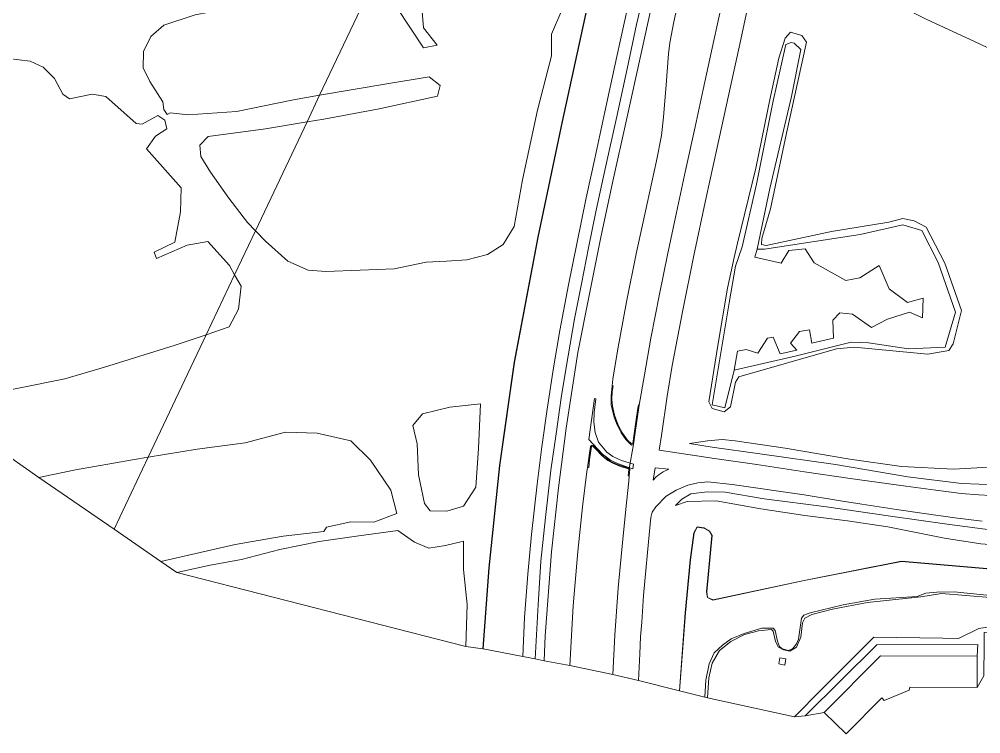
# Model space of a CAD drawing. Header units: metres. Extents: x 112942 to 118371, y 496117 to 499046.
# Drawn here: x 114650.6 to 114960.1, y 497499 to 497729.2 of the extents above; entities that cross this region are included whole.
import ezdxf

# ---------------------------------------------------------------- set-up
doc = ezdxf.new("R2010")
doc.units = ezdxf.units.M
doc.layers.add('B-WE-OG-TOPOKAART-G', color=7, linetype='Continuous', lineweight=18)

msp = doc.modelspace()

# ---------------------------------------------------------------- linework, layer by layer
at = {"layer": 'B-WE-OG-TOPOKAART-G'}
for points, elevation in [([(114887.334, 497652.559), (114895.833, 497650.579), (114898.309, 497654.689), (114903.571, 497655.253), (114906.465, 497650.735), (114916.717, 497645.02), (114921.155, 497645.887), (114927.391, 497649.817), (114930.674, 497642.364), (114936.529, 497637.99), (114941.541, 497639.366), (114941.3, 497633.019), (114937.161, 497634.829), (114930.125, 497632.553), (114924.882, 497629.907), (114918.854, 497634.188), (114914.784, 497634.619), (114912.448, 497632.264), (114912.672, 497626.423), (114905.685, 497624.848), (114904.98, 497629.168), (114901.729, 497628.661), (114898.891, 497624.81), (114900.848, 497622.594), (114895.488, 497621.45), (114893.336, 497626.799), (114891.508, 497626.516), (114888.313, 497621.665), (114884.558, 497622.86), (114881.781, 497622.265), (114880.748, 497616.158), (114877.708, 497604.018), (114873.646, 497605.014), (114879.172, 497637.844), (114881.106, 497649.635), (114883.293, 497655.894), (114887.969, 497676.052), (114893.13, 497702.367), (114897.376, 497721.035), (114899.062, 497721.718), (114900.094, 497721.467), (114902.175, 497719.417), (114899.148, 497704.27), (114892.198, 497674.624), (114888.131, 497655.133), (114887.334, 497652.559)], -1.15), ([(114958.896, 497513.966), (114937.227, 497514.036), (114937.089, 497513.111), (114928.979, 497509.775), (114928.214, 497510.647), (114916.777, 497499.029), (114909.661, 497505.91), (114927.812, 497524.146), (114958.974, 497524.047), (114958.896, 497513.966)], -0.6)]:
    msp.add_lwpolyline(points, close=True, dxfattribs=dict(at, elevation=elevation))
for points in [[(114966.082, 497718.248, -0.145), (114958.054, 497721.998, -0.173), (114942.555, 497729.168, -0.18), (114926.83, 497737.199, 0.04), (114914.64, 497743.928, 0.02), (114908.791, 497748.526, 0.17), (114904.924, 497753.031, 0.28), (114903.545, 497757.13, 0.41), (114902.475, 497760.77, 0.387), (114901.722, 497764.852, 0.41), (114901.227, 497768.731, 0.417), (114901.287, 497772.553, 0.453), (114901.902, 497776.26, 0.45), (114902.778, 497780.531, 0.42), (114902.979, 497781.493, 0.412), (114909.925, 497779.846, 4.491), (114913.211, 497778.339, 6.223), (114912.328, 497774.516, 6.133), (114915.196, 497772.127, 6.013), (114926.099, 497765.935, 5.883), (114940.736, 497760.155, 6.05), (114956.074, 497753.233, 6.2), (114975.119, 497743.912, 6.113)], [(114856.601, 497744.641, 0.523), (114850.873, 497718.728, 0.497), (114845.813, 497695.774, 0.527), (114841.863, 497677.979, 0.533), (114837.792, 497658.953, 0.49), (114834.121, 497640.715, 0.483), (114830.405, 497621.88, 0.477), (114826.674, 497597.497, 0.447), (114824.134, 497578.28, 0.457), (114821.926, 497557.657, 0.483), (114819.879, 497530.612, 0.537), (114819.593, 497522.505, 0.516), (114816.644, 497523.129, 0.326), (114817.621, 497540.607, 0.343), (114818.534, 497554.597, 0.353), (114819.961, 497568.685, 0.31), (114821.748, 497583.951, 0.323), (114823.466, 497595.661, 0.32), (114825.173, 497607.958, 0.31), (114827.325, 497620.79, 0.333), (114829.345, 497632.664, 0.33), (114831.632, 497643.968, 0.353), (114833.868, 497655.579, 0.333), (114836.359, 497667.667, 0.317), (114839.463, 497681.989, 0.323), (114842.911, 497697.821, 0.337), (114846.287, 497713.205, 0.35), (114849.282, 497727.537, 0.353), (114852.688, 497742.009, 0.363)], [(114864.314, 497742.052, 0.723), (114861.334, 497728.342, 0.73), (114859.971, 497721.541, 0.72), (114859.61, 497718.026, 0.697), (114858.79, 497708.118, 0.703), (114857.978, 497697.622, 0.62), (114857.304, 497691.702, 0.64), (114855.722, 497683.609, 0.633), (114852.689, 497669.839, 0.613), (114849.226, 497653.62, 0.63), (114846.029, 497638.116, 0.647), (114843.207, 497622.407, 0.667), (114841.709, 497613.306, 0.663), (114841.415, 497611.107, 0.663), (114841.087, 497607.774, 0.673), (114841.191, 497605.002, 0.643), (114841.718, 497602.701, 0.677), (114842.099, 497600.991, 0.653), (114843.034, 497598.555, 0.643), (114844.361, 497595.997, 0.66), (114845.84, 497593.795, 0.643), (114847.733, 497592.037, 0.66), (114848.355, 497592.25, 0.66), (114846.947, 497584.473, 0.713), (114845.06, 497585.088, 0.727), (114842.902, 497585.855, 0.723), (114840.769, 497586.81, 0.717), (114838.79, 497588.282, 0.747), (114837.09, 497590.068, 0.743), (114835.389, 497591.741, 0.737), (114835.123, 497591.871, 0.73), (114834.84, 497591.873, 0.737), (114834.524, 497591.561, 0.737), (114834.103, 497588.703, 0.733), (114833.499, 497584.705, 0.715), (114833.312, 497583.471, 0.71), (114831.953, 497572.175, 0.71), (114830.413, 497557.742, 0.777), (114828.958, 497540.262, 0.733), (114827.863, 497521.038, 0.692), (114819.593, 497522.505, 0.516), (114819.879, 497530.612, 0.537), (114821.926, 497557.657, 0.483), (114824.134, 497578.28, 0.457), (114826.674, 497597.497, 0.447), (114830.405, 497621.88, 0.477), (114834.121, 497640.715, 0.483), (114837.792, 497658.953, 0.49), (114841.863, 497677.979, 0.533), (114845.813, 497695.774, 0.527), (114850.873, 497718.728, 0.497), (114856.601, 497744.641, 0.523)], [(114876.151, 497731.112, 0.72), (114873.481, 497718.942, 0.7), (114870.804, 497706.53, 0.72), (114868.196, 497694.555, 0.72), (114865.117, 497680.523, 0.693), (114862.172, 497666.966, 0.67), (114859.283, 497653.268, 0.7), (114856.725, 497640.638, 0.68), (114853.908, 497626.512, 0.713), (114851.833, 497614.671, 0.67), (114850.103, 497604.91, 0.657), (114849.884, 497605.024, 0.75), (114849.687, 497603.949, 0.837), (114849.066, 497599.528, 0.827), (114848.111, 497592.515, 0.793), (114847.67, 497592.397, 0.747), (114846.36, 497593.64, 0.763), (114844.761, 497595.884, 0.763), (114843.397, 497598.411, 0.763), (114842.219, 497601.657, 0.753), (114841.604, 497604.547, 0.73), (114841.325, 497606.717, 0.747), (114841.455, 497609.244, 0.747), (114841.802, 497611.124, 0.647), (114841.415, 497611.107, 0.663), (114841.709, 497613.306, 0.663), (114843.207, 497622.407, 0.667), (114846.029, 497638.116, 0.647), (114849.226, 497653.62, 0.63), (114852.689, 497669.839, 0.613), (114855.722, 497683.609, 0.633), (114857.304, 497691.702, 0.64), (114857.978, 497697.622, 0.62), (114858.79, 497708.118, 0.703), (114859.61, 497718.026, 0.697), (114859.971, 497721.541, 0.72), (114861.334, 497728.342, 0.73), (114864.314, 497742.052, 0.723)], [(114747.307, 497704.717, -0.942), (114738.854, 497703.283, -0.947), (114720.565, 497699.448, -0.957), (114704.936, 497698.387, -0.993), (114699.142, 497699.011, -0.917), (114698.255, 497698.474, -0.98), (114697.187, 497700.155, -1.017), (114696.86, 497702.635, -1.06), (114692.608, 497709.177, -1.103), (114690.454, 497713.557, -1.117), (114690.557, 497718.815, -1.1), (114692.917, 497723.653, -1.073), (114697.142, 497727.237, -1.087), (114707.283, 497730.654, -1.087), (114721.121, 497733.238, -1.06), (114740.81, 497738.888, -1.003), (114755.411, 497740.38, -1.02), (114763.101, 497740.098, -1.02), (114763.797, 497739.556, -1.018), (114747.307, 497704.717, -0.942)], [(114835.075, 497740.748, -1.096), (114825.418, 497696.25, -1.096), (114817.504, 497658.981, -1.096), (114809.945, 497618.681, -1.096), (114805.217, 497585.442, -1.096), (114801.736, 497552.456, -1.096), (114799.882, 497526.39, -1.096), (114794.353, 497527.171, -1.034), (114794.752, 497540.716, -1.09), (114793.647, 497552, -1.107), (114793.632, 497561.109, -1.107), (114787.761, 497559.67, -1.02), (114782.41, 497558.768, -1.017), (114777.832, 497560.703, -1.027), (114772.422, 497564.517, -0.987), (114759.156, 497562.654, -0.93), (114747.129, 497560.959, -0.917), (114734.446, 497558.359, -0.913), (114722.178, 497555.193, -0.907), (114712.023, 497553.324, -0.887), (114701.334, 497550.946, -0.89), (114696.152, 497554.526, -0.88), (114720.072, 497559.971, -0.967), (114735.543, 497562.737, -0.967), (114748.677, 497564.234, -1.103), (114749.486, 497565.56, -1.11), (114757.392, 497567.327, -1.123), (114764.714, 497567.244, -1.123), (114772.118, 497569.974, -1.123), (114770.164, 497577.474, -1.11), (114763.642, 497587.118, -1.083), (114757.292, 497593.342, -1.007), (114746.468, 497595.897, -1.017), (114736.261, 497596.22, -1.033), (114723.323, 497592.698, -1.03), (114707.908, 497590.756, -1.033), (114692.103, 497588.081, -1.01), (114710.799, 497627.583, -1.056), (114718.187, 497630.082, -1.063), (114721.222, 497635.776, -1.067), (114722.072, 497643.203, -1.05), (114719.941, 497646.898, -1.046), (114726.648, 497661.069, -0.987), (114729.824, 497657.711, -0.967), (114737.043, 497651.301, -1), (114743.572, 497648.376, -0.99), (114749.27, 497647.919, -0.99), (114760.353, 497648.416, -1.003), (114771.252, 497648.847, -0.993), (114781.62, 497650.952, -0.993), (114788.108, 497651.241, -0.963), (114794.681, 497651.696, -0.937), (114801.318, 497653.409, -0.92), (114806.418, 497656.652, -0.9), (114809.964, 497662.408, -0.887), (114812.557, 497677.485, -0.907), (114817.459, 497699.858, -0.897), (114821.955, 497717.382, -0.97), (114821.921, 497724.399, -0.95), (114825.277, 497732.129, -0.95)], [(114825.277, 497732.129, -0.95), (114821.921, 497724.399, -0.95), (114821.955, 497717.382, -0.97), (114817.459, 497699.858, -0.897), (114812.557, 497677.485, -0.907), (114809.964, 497662.408, -0.887), (114806.418, 497656.652, -0.9), (114801.318, 497653.409, -0.92), (114794.681, 497651.696, -0.937), (114788.108, 497651.241, -0.963), (114781.62, 497650.952, -0.993), (114771.252, 497648.847, -0.993), (114760.353, 497648.416, -1.003), (114749.27, 497647.919, -0.99), (114743.572, 497648.376, -0.99), (114737.043, 497651.301, -1), (114729.824, 497657.711, -0.967), (114726.648, 497661.069, -0.987), (114743.237, 497696.117, -0.933), (114748.703, 497697.025, -0.93), (114766.422, 497700.325, -0.93), (114785.233, 497704.431, -0.93), (114786.049, 497707.825, -0.953), (114782.595, 497710.643, -0.943), (114768.919, 497708.383, -0.93), (114747.307, 497704.717, -0.942), (114763.797, 497739.556, -1.018)], [(114835.173, 497740.727, -0.906), (114825.516, 497696.229, -0.906), (114817.602, 497658.961, -0.906), (114810.044, 497618.665, -0.906), (114805.316, 497585.429, -0.906), (114801.836, 497552.447, -0.906), (114799.982, 497526.383, -0.906), (114799.882, 497526.39, -1.096), (114801.736, 497552.456, -1.096), (114805.217, 497585.442, -1.096), (114809.945, 497618.681, -1.096), (114817.504, 497658.981, -1.096), (114825.418, 497696.25, -1.096), (114835.075, 497740.748, -1.096)], [(114846.498, 497733.335, 0.253), (114842.988, 497717.186, 0.273), (114839.139, 497699.333, 0.277), (114835.849, 497684.37, 0.23), (114833.086, 497671.68, 0.233), (114830.079, 497656.849, 0.223), (114827.402, 497643.659, 0.203), (114824.615, 497628.931, 0.233), (114822.575, 497616.927, 0.22), (114820.536, 497603.582, 0.24), (114818.82, 497591.414, 0.233), (114817.293, 497579.39, 0.243), (114815.462, 497563.22, 0.2), (114814.313, 497550.496, 0.227), (114813.288, 497536.456, 0.247), (114812.702, 497523.974, 0.22), (114799.982, 497526.383, -0.906), (114801.836, 497552.447, -0.906), (114805.316, 497585.429, -0.906), (114810.044, 497618.665, -0.906), (114817.602, 497658.961, -0.906), (114825.516, 497696.229, -0.906), (114835.173, 497740.727, -0.906)], [(114852.688, 497742.009, 0.363), (114849.282, 497727.537, 0.353), (114846.287, 497713.205, 0.35), (114842.911, 497697.821, 0.337), (114839.463, 497681.989, 0.323), (114836.359, 497667.667, 0.317), (114833.868, 497655.579, 0.333), (114831.632, 497643.968, 0.353), (114829.345, 497632.664, 0.33), (114827.325, 497620.79, 0.333), (114825.173, 497607.958, 0.31), (114823.466, 497595.661, 0.32), (114821.748, 497583.951, 0.323), (114819.961, 497568.685, 0.31), (114818.534, 497554.597, 0.353), (114817.621, 497540.607, 0.343), (114816.644, 497523.129, 0.326), (114812.702, 497523.974, 0.22), (114813.288, 497536.456, 0.247), (114814.313, 497550.496, 0.227), (114815.462, 497563.22, 0.2), (114817.293, 497579.39, 0.243), (114818.82, 497591.414, 0.233), (114820.536, 497603.582, 0.24), (114822.575, 497616.927, 0.22), (114824.615, 497628.931, 0.233), (114827.402, 497643.659, 0.203), (114830.079, 497656.849, 0.223), (114833.086, 497671.68, 0.233), (114835.849, 497684.37, 0.23), (114839.139, 497699.333, 0.277), (114842.988, 497717.186, 0.273), (114846.498, 497733.335, 0.253)], [(114963.241, 497575.793, 0.983), (114959.482, 497575.955, 0.905), (114953.795, 497576.445, 0.857), (114945.63, 497577.478, 0.812), (114935.984, 497578.766, 0.68), (114918.072, 497581.217, 0.602), (114903.401, 497583.419, 0.515), (114887.988, 497585.791, 0.425), (114874.435, 497587.743, 0.422), (114856.582, 497590.404, 0.476), (114857.293, 497595.14, 0.476), (114859.136, 497607.772, 0.446), (114860.751, 497617.606, 0.44), (114864.217, 497635.507, 0.434), (114867.77, 497653.073, 0.428), (114871.695, 497671.814, 0.434), (114875.219, 497687.904, 0.455), (114879.525, 497707.479, 0.464), (114882.525, 497721.195, 0.452), (114886.244, 497738.292, 0.5)], [(114886.244, 497738.292, 0.5), (114882.525, 497721.195, 0.452), (114879.525, 497707.479, 0.464), (114875.219, 497687.904, 0.455), (114871.695, 497671.814, 0.434), (114867.77, 497653.073, 0.428), (114864.217, 497635.507, 0.434), (114860.751, 497617.606, 0.44), (114859.136, 497607.772, 0.446), (114857.293, 497595.14, 0.476), (114856.582, 497590.404, 0.476), (114874.435, 497587.743, 0.422), (114887.988, 497585.791, 0.425), (114903.401, 497583.419, 0.515), (114918.072, 497581.217, 0.602), (114935.984, 497578.766, 0.68), (114945.63, 497577.478, 0.812), (114953.795, 497576.445, 0.857), (114959.482, 497575.955, 0.905), (114963.241, 497575.793, 0.983)], [(114926.83, 497737.199, 0.04), (114942.555, 497729.168, -0.18), (114958.054, 497721.998, -0.173), (114966.082, 497718.248, -0.145)], [(114772.108, 497733.001, -1.013), (114780.711, 497719.958, -1.013), (114785.125, 497720.847, -1), (114780.685, 497726.456, -1.027), (114780.291, 497731.668, -1.013)], [(114780.291, 497731.668, -1.013), (114780.685, 497726.456, -1.027), (114785.125, 497720.847, -1), (114780.711, 497719.958, -1.013), (114772.108, 497733.001, -1.013)], [(114707.283, 497730.654, -1.087), (114697.142, 497727.237, -1.087), (114692.917, 497723.653, -1.073), (114690.557, 497718.815, -1.1), (114690.454, 497713.557, -1.117), (114692.608, 497709.177, -1.103), (114696.86, 497702.635, -1.06), (114697.187, 497700.155, -1.017), (114698.255, 497698.474, -0.98), (114699.142, 497699.011, -0.917), (114704.936, 497698.387, -0.993), (114720.565, 497699.448, -0.957), (114738.854, 497703.283, -0.947), (114747.307, 497704.717, -0.942), (114743.237, 497696.117, -0.933), (114729.825, 497693.889, -0.94), (114711.45, 497691.453, -0.957), (114708.727, 497688.617, -0.967), (114709.093, 497684.967, -0.957), (114712.19, 497679.931, -0.967), (114718.028, 497671.609, -0.99), (114724.1, 497663.763, -1.003), (114726.648, 497661.069, -0.987), (114719.941, 497646.898, -1.046), (114718.237, 497649.854, -1.043), (114711.349, 497657.6, -1.023), (114704.706, 497656.383, -0.997), (114694.813, 497652.164, -1.01), (114694.006, 497654.12, -1.027), (114700.72, 497657.358, -1.03), (114702.511, 497667.131, -1.037), (114702.682, 497674.924, -1.023), (114691.567, 497687.429, -1.043), (114694.517, 497691.583, -1.08), (114698.077, 497693.935, -1.08), (114697.417, 497696.706, -0.96), (114695.26, 497698.155, -0.96), (114690.22, 497695.433, -0.96), (114688.251, 497695.6, -0.963), (114678.516, 497704.257, -0.963), (114674.118, 497705.037, -0.977), (114666.777, 497703.579, -1.01), (114664.638, 497705.079, -0.973), (114661.973, 497710.09, -0.943), (114658.275, 497713.706, -0.91), (114654.079, 497715.696, -0.97), (114647.093, 497716.532, -0.963)], [(114960.597, 497567.566, 1.319), (114951.78, 497568.601, 1.04), (114941.189, 497570.113, 0.944), (114932.944, 497571.302, 0.866), (114921.778, 497573.033, 0.791), (114915.65, 497574.01, 0.737), (114903.234, 497575.952, 0.659), (114880.139, 497579.335, 0.407), (114872.252, 497580.208, 0.347), (114868.99, 497579.916, 0.377), (114865.764, 497579.072, 0.407), (114862.079, 497577.505, 0.389), (114858.811, 497575.515, 0.374), (114855.545, 497572.165, 0.392), (114854.283, 497570.372, 0.398), (114853.944, 497568.696, 0.434), (114853.562, 497565.372, 0.467), (114853.128, 497560.847, 0.464), (114851.953, 497548.163, 0.437), (114851.509, 497543.624, 0.446), (114850.972, 497535.022, 0.512), (114850.593, 497530.234, 0.512), (114850.339, 497524.798, 0.497), (114849.933, 497516.179, 0.463), (114841.667, 497518.11, 0.692), (114842.271, 497530.829, 0.743), (114843.362, 497546.079, 0.713), (114844.85, 497561.729, 0.657), (114846.052, 497573.397, 0.663), (114846.805, 497580.373, 0.667), (114846.966, 497581.961, 0.687), (114847.183, 497584.112, 0.713), (114846.947, 497584.473, 0.713), (114848.355, 497592.25, 0.66), (114848.739, 497595.316, 0.72), (114850.103, 497604.91, 0.657), (114851.833, 497614.671, 0.67), (114853.908, 497626.512, 0.713), (114856.725, 497640.638, 0.68), (114859.283, 497653.268, 0.7), (114862.172, 497666.966, 0.67), (114865.117, 497680.523, 0.693), (114868.196, 497694.555, 0.72), (114870.804, 497706.53, 0.72), (114873.481, 497718.942, 0.7), (114876.151, 497731.112, 0.72)], [(114878.61, 497642.535, -0.753), (114875.429, 497624.057, -0.572), (114872.563, 497605.927, -0.615), (114873.605, 497603.805, -0.575), (114877.465, 497602.73, -0.575), (114879.588, 497604.344, -0.589), (114881.177, 497612.326, -0.672), (114882.22, 497613.958, -0.693), (114913.697, 497623.048, -0.6), (114919.312, 497623.57, -0.672), (114943.019, 497621.313, -0.721), (114949.799, 497622.463, -0.704), (114951.235, 497624.609, -0.652), (114953.896, 497635.401, -0.756), (114948.541, 497650.594, -0.744), (114942.512, 497662.225, -0.805), (114938.657, 497664.252, -0.644), (114935.047, 497664.958, -0.695), (114930.495, 497663.867, -0.73), (114912.068, 497660.836, -0.612), (114891.035, 497656.316, -0.747), (114889.511, 497656.639, -0.747), (114889.618, 497658.577, -0.721), (114892.423, 497668.099, -0.537), (114897.554, 497692.47, -0.543), (114901.238, 497709.189, -0.684), (114904.031, 497721.851, -0.742), (114902.494, 497723.93, -0.698), (114898.873, 497725.041, -0.667), (114897.119, 497723.15, -0.713), (114895.157, 497716.649, -0.606), (114892.399, 497704.301, -0.687), (114887.663, 497681.268, -0.644), (114881.8, 497657.052, -0.586), (114880.783, 497652.434, -0.79), (114878.61, 497642.535, -0.753)], [(114904.031, 497721.851, -0.742), (114901.238, 497709.189, -0.684), (114897.554, 497692.47, -0.543), (114892.423, 497668.099, -0.537), (114889.618, 497658.577, -0.721), (114889.511, 497656.639, -0.747), (114891.035, 497656.316, -0.747), (114912.068, 497660.836, -0.612), (114930.495, 497663.867, -0.73), (114935.047, 497664.958, -0.695), (114938.657, 497664.252, -0.644), (114942.512, 497662.225, -0.805), (114948.541, 497650.594, -0.744), (114953.896, 497635.401, -0.756), (114951.235, 497624.609, -0.652), (114949.799, 497622.463, -0.704), (114943.019, 497621.313, -0.721), (114919.312, 497623.57, -0.672), (114913.697, 497623.048, -0.6), (114882.22, 497613.958, -0.693), (114881.177, 497612.326, -0.672), (114879.588, 497604.344, -0.589), (114877.465, 497602.73, -0.575), (114873.605, 497603.805, -0.575), (114872.563, 497605.927, -0.615), (114875.429, 497624.057, -0.572), (114878.61, 497642.535, -0.753), (114880.783, 497652.434, -0.79), (114881.8, 497657.052, -0.586), (114887.663, 497681.268, -0.644), (114892.399, 497704.301, -0.687), (114895.157, 497716.649, -0.606), (114897.119, 497723.15, -0.713), (114898.873, 497725.041, -0.667), (114902.494, 497723.93, -0.698), (114904.031, 497721.851, -0.742)], [(114873.646, 497605.014, -1.15), (114877.708, 497604.018, -1.15), (114880.748, 497616.158, -1.15), (114900.833, 497620.794, -1.15), (114918.444, 497625.196, -1.15), (114923.973, 497624.985, -1.147), (114936.86, 497623.071, -1.15), (114948.676, 497623.534, -1.15), (114951.956, 497634.81, -1.15), (114946.351, 497650.863, -1.15), (114941.133, 497661.192, -1.15), (114935.023, 497662.992, -1.15), (114921.32, 497659.812, -1.15), (114890.539, 497655.09, -1.147), (114888.131, 497655.133, -1.15), (114892.198, 497674.624, -1.15), (114899.148, 497704.27, -1.15), (114902.175, 497719.417, -1.15), (114900.094, 497721.467, -1.15), (114899.062, 497721.718, -1.15), (114897.376, 497721.035, -1.15), (114893.13, 497702.367, -1.15), (114887.969, 497676.052, -1.15), (114883.293, 497655.894, -1.15), (114881.106, 497649.635, -1.15), (114879.172, 497637.844, -1.15), (114873.646, 497605.014, -1.15)], [(114647.093, 497716.532, -0.963), (114654.079, 497715.696, -0.97), (114658.275, 497713.706, -0.91), (114661.973, 497710.09, -0.943), (114664.638, 497705.079, -0.973), (114666.777, 497703.579, -1.01), (114674.118, 497705.037, -0.977), (114678.516, 497704.257, -0.963), (114688.251, 497695.6, -0.963), (114690.22, 497695.433, -0.96), (114695.26, 497698.155, -0.96), (114697.417, 497696.706, -0.96), (114698.077, 497693.935, -1.08), (114694.517, 497691.583, -1.08), (114691.567, 497687.429, -1.043), (114702.682, 497674.924, -1.023), (114702.511, 497667.131, -1.037), (114700.72, 497657.358, -1.03), (114694.006, 497654.12, -1.027), (114694.813, 497652.164, -1.01), (114704.706, 497656.383, -0.997), (114711.349, 497657.6, -1.023), (114718.237, 497649.854, -1.043), (114719.941, 497646.898, -1.046)], [(114748.703, 497697.025, -0.93), (114743.237, 497696.117, -0.933), (114747.307, 497704.717, -0.942), (114768.919, 497708.383, -0.93), (114782.595, 497710.643, -0.943), (114786.049, 497707.825, -0.953), (114785.233, 497704.431, -0.93), (114766.422, 497700.325, -0.93), (114748.703, 497697.025, -0.93)], [(114726.648, 497661.069, -0.987), (114724.1, 497663.763, -1.003), (114718.028, 497671.609, -0.99), (114712.19, 497679.931, -0.967), (114709.093, 497684.967, -0.957), (114708.727, 497688.617, -0.967), (114711.45, 497691.453, -0.957), (114729.825, 497693.889, -0.94), (114743.237, 497696.117, -0.933), (114726.648, 497661.069, -0.987)], [(114880.748, 497616.158, -1.15), (114881.781, 497622.265, -1.15), (114884.558, 497622.86, -1.15), (114888.313, 497621.665, -1.15), (114891.508, 497626.516, -1.15), (114893.336, 497626.799, -1.15), (114895.488, 497621.45, -1.15), (114900.848, 497622.594, -1.15), (114898.891, 497624.81, -1.15), (114901.729, 497628.661, -1.15), (114904.98, 497629.168, -1.15), (114905.685, 497624.848, -1.15), (114912.672, 497626.423, -1.15), (114912.448, 497632.264, -1.15), (114914.784, 497634.619, -1.15), (114918.854, 497634.188, -1.15), (114924.882, 497629.907, -1.15), (114930.125, 497632.553, -1.15), (114937.161, 497634.829, -1.15), (114941.3, 497633.019, -1.15), (114941.541, 497639.366, -1.15), (114936.529, 497637.99, -1.15), (114930.674, 497642.364, -1.15), (114927.391, 497649.817, -1.15), (114921.155, 497645.887, -1.15), (114916.717, 497645.02, -1.15), (114906.465, 497650.735, -1.15), (114903.571, 497655.253, -1.15), (114898.309, 497654.689, -1.15), (114895.833, 497650.579, -1.15), (114887.334, 497652.559, -1.15), (114888.131, 497655.133, -1.15), (114890.539, 497655.09, -1.147), (114921.32, 497659.812, -1.15), (114935.023, 497662.992, -1.15), (114941.133, 497661.192, -1.15), (114946.351, 497650.863, -1.15), (114951.956, 497634.81, -1.15), (114948.676, 497623.534, -1.15), (114936.86, 497623.071, -1.15), (114923.973, 497624.985, -1.147), (114918.444, 497625.196, -1.15), (114900.833, 497620.794, -1.15), (114880.748, 497616.158, -1.15)], [(114719.941, 497646.898, -1.046), (114710.799, 497627.583, -1.056), (114700.469, 497624.088, -1.047), (114678.027, 497617.118, -1.03), (114665.276, 497613.35, -1.033), (114649.805, 497610.263, -0.983)], [(114719.941, 497646.898, -1.046), (114722.072, 497643.203, -1.05), (114721.222, 497635.776, -1.067), (114718.187, 497630.082, -1.063), (114710.799, 497627.583, -1.056), (114719.941, 497646.898, -1.046)], [(114710.799, 497627.583, -1.056), (114692.103, 497588.081, -1.01), (114687.044, 497587.225, -1.003), (114668.762, 497584.053, -0.973), (114656.96, 497581.598, -0.963), (114642.738, 497591.422, -0.54), (114608.371, 497603.067, -1.057), (114617.402, 497603.762, -1.05), (114628.116, 497605.939, -1.05), (114649.805, 497610.263, -0.983), (114665.276, 497613.35, -1.033), (114678.027, 497617.118, -1.03), (114700.469, 497624.088, -1.047), (114710.799, 497627.583, -1.056)], [(114848.355, 497592.25, 0.66), (114847.733, 497592.037, 0.66), (114845.84, 497593.795, 0.643), (114844.361, 497595.997, 0.66), (114843.034, 497598.555, 0.643), (114842.099, 497600.991, 0.653), (114841.718, 497602.701, 0.677), (114841.191, 497605.002, 0.643), (114841.087, 497607.774, 0.673), (114841.415, 497611.107, 0.663), (114841.802, 497611.124, 0.647), (114841.455, 497609.244, 0.747), (114841.325, 497606.717, 0.747), (114841.604, 497604.547, 0.73), (114842.219, 497601.657, 0.753), (114843.397, 497598.411, 0.763), (114844.761, 497595.884, 0.763), (114846.36, 497593.64, 0.763), (114847.67, 497592.397, 0.747), (114848.111, 497592.515, 0.793), (114849.066, 497599.528, 0.827), (114849.687, 497603.949, 0.837), (114849.884, 497605.024, 0.75), (114850.103, 497604.91, 0.657), (114848.739, 497595.316, 0.72), (114848.355, 497592.25, 0.66)], [(114835.812, 497606.999, 0.683), (114836.157, 497606.933, 0.683), (114835.639, 497602.499, 0.68), (114835.554, 497599.433, 0.683), (114835.989, 497596.105, 0.686), (114837.067, 497592.916, 0.686), (114839.703, 497589.727, 0.683), (114841.69, 497588.293, 0.68), (114844.444, 497587.096, 0.68), (114848.279, 497585.902, 0.672), (114848.121, 497584.424, 0.71), (114845.809, 497585.128, 0.672), (114843.219, 497586.047, 0.643), (114840.943, 497587.115, 0.643), (114838.365, 497589.08, 0.654), (114833.947, 497593.786, 0.723), (114835.812, 497606.999, 0.683)], [(114781.057, 497573.241, -0.96), (114779.083, 497582.426, -1.047), (114778.732, 497592.444, -1.073), (114777.283, 497598.371, -1.067), (114780.376, 497602.068, -1.06), (114789.2, 497604.215, -1.047), (114799.095, 497605.286, -1.047), (114798.453, 497590.871, -1.047), (114797.539, 497578.427, -1.043), (114793.596, 497572.357, -1.027), (114788.247, 497570.769, -1.05), (114782.872, 497570.853, -1.05), (114781.057, 497573.241, -0.96)], [(114777.283, 497598.371, -1.067), (114778.732, 497592.444, -1.073), (114779.083, 497582.426, -1.047), (114781.057, 497573.241, -0.96), (114782.872, 497570.853, -1.05), (114788.247, 497570.769, -1.05), (114793.596, 497572.357, -1.027), (114797.539, 497578.427, -1.043), (114798.453, 497590.871, -1.047), (114799.095, 497605.286, -1.047), (114789.2, 497604.215, -1.047), (114780.376, 497602.068, -1.06), (114777.283, 497598.371, -1.067)], [(114692.103, 497588.081, -1.01), (114707.908, 497590.756, -1.033), (114723.323, 497592.698, -1.03), (114736.261, 497596.22, -1.033), (114746.468, 497595.897, -1.017), (114757.292, 497593.342, -1.007), (114763.642, 497587.118, -1.083), (114770.164, 497577.474, -1.11), (114772.118, 497569.974, -1.123), (114764.714, 497567.244, -1.123), (114757.392, 497567.327, -1.123), (114749.486, 497565.56, -1.11), (114748.677, 497564.234, -1.103), (114735.543, 497562.737, -0.967), (114720.072, 497559.971, -0.967), (114696.152, 497554.526, -0.88), (114681.131, 497564.902, -0.912), (114692.103, 497588.081, -1.01)], [(114964.461, 497585.002, -0.34), (114951.466, 497584.219, -0.34), (114934.577, 497585.103, -0.28), (114917.919, 497587.519, -0.313), (114897.172, 497590.989, -0.327), (114881.008, 497593.436, -0.29), (114876.877, 497593.851, -0.303), (114872.186, 497593.401, -0.244), (114866.383, 497592.523, 0.323), (114873.689, 497591.335, 0.37), (114888.943, 497589.223, 0.357), (114913.296, 497585.797, 0.377), (114936.677, 497581.807, 0.4), (114953.953, 497579.65, 0.633), (114965.256, 497579.27, 0.73)], [(114965.256, 497579.27, 0.73), (114953.953, 497579.65, 0.633), (114936.677, 497581.807, 0.4), (114913.296, 497585.797, 0.377), (114888.943, 497589.223, 0.357), (114873.689, 497591.335, 0.37), (114866.383, 497592.523, 0.323), (114872.186, 497593.401, -0.244), (114876.877, 497593.851, -0.303), (114881.008, 497593.436, -0.29), (114897.172, 497590.989, -0.327), (114917.919, 497587.519, -0.313), (114934.577, 497585.103, -0.28), (114951.466, 497584.219, -0.34), (114964.461, 497585.002, -0.34)], [(114841.667, 497518.11, 0.692), (114827.863, 497521.038, 0.692), (114828.958, 497540.262, 0.733), (114830.413, 497557.742, 0.777), (114831.953, 497572.175, 0.71), (114833.312, 497583.471, 0.71), (114833.499, 497584.705, 0.715), (114833.932, 497584.778, 0.813), (114834.182, 497587.3, 0.84), (114834.824, 497591.579, 0.843), (114835.13, 497591.763, 0.843), (114836.091, 497590.819, 0.85), (114838.15, 497588.67, 0.877), (114840.021, 497587.076, 0.88), (114841.659, 497586.195, 0.853), (114844.176, 497585.156, 0.82), (114846.675, 497584.387, 0.82), (114846.876, 497584.108, 0.793), (114846.62, 497582.075, 0.7), (114846.966, 497581.961, 0.687), (114846.805, 497580.373, 0.667), (114846.052, 497573.397, 0.663), (114844.85, 497561.729, 0.657), (114843.362, 497546.079, 0.713), (114842.271, 497530.829, 0.743), (114841.667, 497518.11, 0.692)], [(114833.499, 497584.705, 0.715), (114834.103, 497588.703, 0.733), (114834.524, 497591.561, 0.737), (114834.84, 497591.873, 0.737), (114835.123, 497591.871, 0.73), (114835.389, 497591.741, 0.737), (114837.09, 497590.068, 0.743), (114838.79, 497588.282, 0.747), (114840.769, 497586.81, 0.717), (114842.902, 497585.855, 0.723), (114845.06, 497585.088, 0.727), (114846.947, 497584.473, 0.713), (114847.183, 497584.112, 0.713), (114846.966, 497581.961, 0.687), (114846.62, 497582.075, 0.7), (114846.876, 497584.108, 0.793), (114846.675, 497584.387, 0.82), (114844.176, 497585.156, 0.82), (114841.659, 497586.195, 0.853), (114840.021, 497587.076, 0.88), (114838.15, 497588.67, 0.877), (114836.091, 497590.819, 0.85), (114835.13, 497591.763, 0.843), (114834.824, 497591.579, 0.843), (114834.182, 497587.3, 0.84), (114833.932, 497584.778, 0.813), (114833.499, 497584.705, 0.715)], [(114692.103, 497588.081, -1.01), (114681.131, 497564.902, -0.912), (114656.96, 497581.598, -0.963), (114668.762, 497584.053, -0.973), (114687.044, 497587.225, -1.003), (114692.103, 497588.081, -1.01)], [(114854.672, 497580.76, 0.485), (114855.261, 497584.687, 0.485), (114859.66, 497584.309, 0.49), (114857.912, 497583.375, 0.476), (114856.56, 497582.504, 0.456), (114855.523, 497581.666, 0.456), (114854.672, 497580.76, 0.485)], [(114974.567, 497551.151, -0.926), (114934.635, 497554.619, -0.926), (114903.237, 497548.448, -0.926), (114873.925, 497542.163, -0.926), (114872.187, 497542.976, -0.926), (114871.915, 497544.751, -0.926), (114873.656, 497562.926, -0.926), (114872.827, 497564.347, -0.926), (114870.991, 497565.398, -0.926), (114868.815, 497565.666, -0.926), (114867.785, 497563.759, -0.926), (114866.575, 497555.056, -0.926), (114864.965, 497537.965, -0.926), (114863.084, 497512.903, -0.926), (114849.933, 497516.179, 0.463), (114850.339, 497524.798, 0.497), (114850.593, 497530.234, 0.512), (114850.972, 497535.022, 0.512), (114851.509, 497543.624, 0.446), (114851.953, 497548.163, 0.437), (114853.128, 497560.847, 0.464), (114853.562, 497565.372, 0.467), (114853.944, 497568.696, 0.434), (114854.283, 497570.372, 0.398), (114855.545, 497572.165, 0.392), (114858.811, 497575.515, 0.374), (114862.079, 497577.505, 0.389), (114865.764, 497579.072, 0.407), (114868.99, 497579.916, 0.377), (114872.252, 497580.208, 0.347), (114880.139, 497579.335, 0.407), (114903.234, 497575.952, 0.659), (114915.65, 497574.01, 0.737), (114921.778, 497573.033, 0.791), (114932.944, 497571.302, 0.866), (114941.189, 497570.113, 0.944), (114951.78, 497568.601, 1.04), (114960.597, 497567.566, 1.319)], [(114969.55, 497559.503, -0.277), (114960.101, 497560.207, -0.387), (114948.408, 497562.058, -0.383), (114930.219, 497565.692, -0.39), (114917.211, 497567.592, -0.51), (114903.432, 497569.341, -0.47), (114889.33, 497571.455, -0.323), (114874.972, 497574.049, -0.213), (114865.612, 497573.876, -0.01), (114861.864, 497572.539, 0.257), (114863.89, 497574.616, 0.24), (114866.797, 497576.321, 0.32), (114872.025, 497576.968, 0.39), (114877.855, 497576.818, 0.38), (114890.424, 497574.748, 0.4), (114910.487, 497572.169, 0.48), (114931.09, 497569.145, 0.563), (114949.296, 497566.593, 0.91), (114964.701, 497564.513, 1.1)], [(114964.701, 497564.513, 1.1), (114949.296, 497566.593, 0.91), (114931.09, 497569.145, 0.563), (114910.487, 497572.169, 0.48), (114890.424, 497574.748, 0.4), (114877.855, 497576.818, 0.38), (114872.025, 497576.968, 0.39), (114866.797, 497576.321, 0.32), (114863.89, 497574.616, 0.24), (114861.864, 497572.539, 0.257), (114865.612, 497573.876, -0.01), (114874.972, 497574.049, -0.213), (114889.33, 497571.455, -0.323), (114903.432, 497569.341, -0.47), (114917.211, 497567.592, -0.51), (114930.219, 497565.692, -0.39), (114948.408, 497562.058, -0.383), (114960.101, 497560.207, -0.387), (114969.55, 497559.503, -0.277)], [(114974.562, 497551.051, -1.116), (114934.64, 497554.518, -1.116), (114903.257, 497548.35, -1.116), (114873.913, 497542.058, -1.116), (114872.097, 497542.908, -1.116), (114871.814, 497544.748, -1.116), (114873.553, 497562.903, -1.116), (114872.754, 497564.273, -1.116), (114870.959, 497565.301, -1.116), (114868.87, 497565.559, -1.116), (114867.881, 497563.728, -1.116), (114866.674, 497555.044, -1.116), (114865.064, 497537.956, -1.116), (114863.183, 497512.896, -1.116), (114863.084, 497512.903, -0.926), (114864.965, 497537.965, -0.926), (114866.575, 497555.056, -0.926), (114867.785, 497563.759, -0.926), (114868.815, 497565.666, -0.926), (114870.991, 497565.398, -0.926), (114872.827, 497564.347, -0.926), (114873.656, 497562.926, -0.926), (114871.915, 497544.751, -0.926), (114872.187, 497542.976, -0.926), (114873.925, 497542.163, -0.926), (114903.237, 497548.448, -0.926), (114934.635, 497554.619, -0.926), (114974.567, 497551.151, -0.926)], [(114701.334, 497550.946, -0.89), (114712.023, 497553.324, -0.887), (114722.178, 497555.193, -0.907), (114734.446, 497558.359, -0.913), (114747.129, 497560.959, -0.917), (114759.156, 497562.654, -0.93), (114772.422, 497564.517, -0.987), (114777.832, 497560.703, -1.027), (114782.41, 497558.768, -1.017), (114787.761, 497559.67, -1.02), (114793.632, 497561.109, -1.107), (114793.647, 497552, -1.107), (114794.752, 497540.716, -1.09), (114794.353, 497527.171, -1.034), (114701.334, 497550.946, -0.89)], [(114970.379, 497542.863, -1.116), (114951.518, 497544.765, -1.116), (114945.922, 497544.656, -1.116), (114942.374, 497544.328, -1.116), (114939.599, 497543.301, -1.116), (114926.035, 497542.394, -1.116), (114915.767, 497540.535, -1.116), (114905.237, 497538.034, -1.116), (114903.169, 497537.284, -1.116), (114902.432, 497536.225, -1.116), (114901.396, 497529.538, -1.116), (114900.751, 497527.966, -1.116), (114899.573, 497526.463, -1.116), (114898.174, 497525.805, -1.116), (114896.228, 497526.407, -1.116), (114895.302, 497527.186, -1.116), (114894.654, 497528.832, -1.116), (114893.89, 497532.296, -1.116), (114893.281, 497533.013, -1.116), (114889.68, 497533.001, -1.116), (114883.973, 497531.351, -1.116), (114879.752, 497529.564, -1.116), (114876.948, 497527.547, -1.116), (114874.248, 497525.119, -1.116), (114872.73, 497521.552, -1.116), (114871.624, 497516.281, -1.116), (114871.327, 497510.875, -1.116), (114863.183, 497512.896, -1.116), (114865.064, 497537.956, -1.116), (114866.674, 497555.044, -1.116), (114867.881, 497563.728, -1.116), (114868.87, 497565.559, -1.116), (114870.959, 497565.301, -1.116), (114872.754, 497564.273, -1.116), (114873.553, 497562.903, -1.116), (114871.814, 497544.748, -1.116), (114872.097, 497542.908, -1.116), (114873.913, 497542.058, -1.116), (114903.257, 497548.35, -1.116), (114934.64, 497554.518, -1.116), (114974.562, 497551.051, -1.116)], [(114963.146, 497542.955, -0.868), (114947.457, 497544.256, -0.834), (114940.845, 497543.191, -0.906), (114923.688, 497541.278, -0.963), (114912.351, 497539.18, -0.917), (114905.722, 497537.456, -0.897), (114903.528, 497536.221, -0.923), (114902.752, 497534.807, -0.894), (114902.188, 497530.106, -0.851), (114900.827, 497526.929, -0.891), (114898.655, 497525.612, -0.871), (114896.631, 497526.061, -0.906), (114895.043, 497526.963, -0.86), (114894.087, 497528.782, -0.857), (114893.282, 497532.087, -0.929), (114892.748, 497532.606, -0.929), (114888.521, 497532.147, -0.929), (114884.014, 497530.983, -0.906), (114879.701, 497528.719, -0.906), (114876.024, 497525.905, -0.949), (114873.62, 497521.804, -0.949), (114872.542, 497517.053, -0.949), (114872.152, 497510.59, -0.949), (114871.327, 497510.875, -1.116), (114871.624, 497516.281, -1.116), (114872.73, 497521.552, -1.116), (114874.248, 497525.119, -1.116), (114876.948, 497527.547, -1.116), (114879.752, 497529.564, -1.116), (114883.973, 497531.351, -1.116), (114889.68, 497533.001, -1.116), (114893.281, 497533.013, -1.116), (114893.89, 497532.296, -1.116), (114894.654, 497528.832, -1.116), (114895.302, 497527.186, -1.116), (114896.228, 497526.407, -1.116), (114898.174, 497525.805, -1.116), (114899.573, 497526.463, -1.116), (114900.751, 497527.966, -1.116), (114901.396, 497529.538, -1.116), (114902.432, 497536.225, -1.116), (114903.169, 497537.284, -1.116), (114905.237, 497538.034, -1.116), (114915.767, 497540.535, -1.116), (114926.035, 497542.394, -1.116), (114939.599, 497543.301, -1.116), (114942.374, 497544.328, -1.116), (114945.922, 497544.656, -1.116), (114951.518, 497544.765, -1.116), (114970.379, 497542.863, -1.116)], [(114964.255, 497533.663, -0.68), (114959.502, 497532.922, -0.773), (114952.974, 497529.704, -0.777), (114947.883, 497529.798, -0.713), (114925.677, 497530.143, -0.593), (114918.595, 497523.055, -0.574), (114908.87, 497513.323, -0.61), (114900.134, 497504.455, -0.66), (114872.152, 497510.59, -0.949), (114872.542, 497517.053, -0.949), (114873.62, 497521.804, -0.949), (114876.024, 497525.905, -0.949), (114879.701, 497528.719, -0.906), (114884.014, 497530.983, -0.906), (114888.521, 497532.147, -0.929), (114892.748, 497532.606, -0.929), (114893.282, 497532.087, -0.929), (114894.087, 497528.782, -0.857), (114895.043, 497526.963, -0.86), (114896.631, 497526.061, -0.906), (114898.655, 497525.612, -0.871), (114900.827, 497526.929, -0.891), (114902.188, 497530.106, -0.851), (114902.752, 497534.807, -0.894), (114903.528, 497536.221, -0.923), (114905.722, 497537.456, -0.897), (114912.351, 497539.18, -0.917), (114923.688, 497541.278, -0.963), (114940.845, 497543.191, -0.906), (114947.457, 497544.256, -0.834), (114963.146, 497542.955, -0.868)], [(114952.974, 497529.704, -0.777), (114959.502, 497532.922, -0.773), (114964.255, 497533.663, -0.68), (114977.016, 497535.258, -0.69), (114998.447, 497535.301, -0.709), (114997.938, 497533.553, -0.738), (114990.091, 497533.555, -0.73), (114977.54, 497533.352, -0.73), (114969.65, 497532.594, -0.727), (114961.177, 497531.659, -0.727), (114961.192, 497527.677, -0.484), (114961.068, 497517.7, -0.484), (114958.896, 497513.966, -0.6), (114958.974, 497524.047, -0.6), (114959.147, 497527.767, -0.612), (114926.704, 497527.717, -0.612), (114903.563, 497504.807, -0.613), (114900.134, 497504.455, -0.66), (114908.87, 497513.323, -0.61), (114918.595, 497523.055, -0.574), (114925.677, 497530.143, -0.593), (114947.883, 497529.798, -0.713), (114952.974, 497529.704, -0.777)], [(114909.661, 497505.91, -0.6), (114903.563, 497504.807, -0.613), (114926.704, 497527.717, -0.612), (114959.147, 497527.767, -0.612), (114958.974, 497524.047, -0.6), (114927.812, 497524.146, -0.6), (114909.661, 497505.91, -0.6)], [(114895.062, 497521.524, -0.586), (114897.017, 497521.111, -0.586), (114897.403, 497523.126, -0.541), (114895.385, 497523.534, -0.499), (114895.062, 497521.524, -0.586)], [(114895.385, 497523.534, -0.499), (114897.403, 497523.126, -0.541), (114897.017, 497521.111, -0.586), (114895.062, 497521.524, -0.586), (114895.385, 497523.534, -0.499)]]:
    msp.add_polyline3d(points, dxfattribs=at)

doc.saveas('drawing.dxf')
